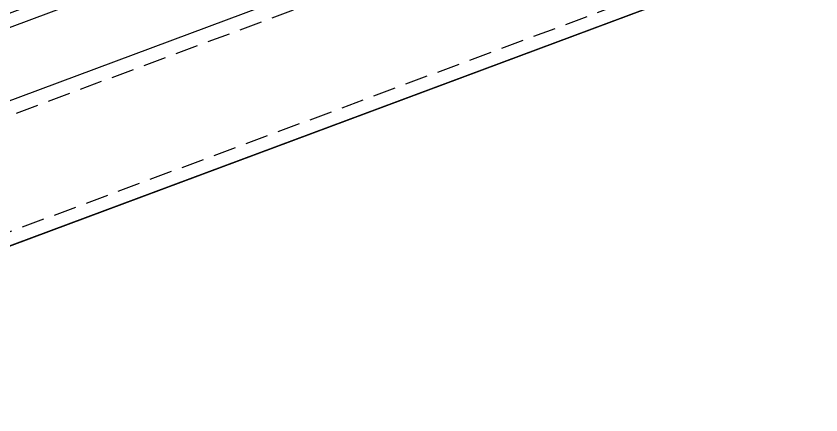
# Model space of a CAD drawing. Extents: x 12199666 to 24617114, y 1197707 to 2548648.
# Drawn here: x 12329632.6 to 12329809.6, y 1267569 to 1267656.7 of the extents above; entities that cross this region are included whole.
import ezdxf

# ---------------------------------------------------------------- set-up
doc = ezdxf.new("R2010")
doc.units = 0
doc.header["$LTSCALE"] = 10
doc.header["$MEASUREMENT"] = 0
doc.linetypes.add('TX-PLAN-T1-F11$0$DASHED', pattern=[0.75, 0.5, -0.25])
doc.layers.add('TX-PLAN-T1-F11$0$_EDO-ALUMINIUM-SECTION', color=90, linetype='Continuous', lineweight=30)
doc.layers.add('TX-PLAN-T1-F11$0$幕墙线', color=114, linetype='Continuous', lineweight=30)
doc.layers.add('TX-PLAN-T1-F11$0$F-Alum', color=4, linetype='Continuous')
doc.layers.add('TX-PLAN-T1-F11$0$F-dashed line', color=8, linetype='TX-PLAN-T1-F11$0$DASHED')

# ---------------------------------------------------------------- blocks, each defined once
blk = doc.blocks.new('TX-PLAN-T1-F11$0$TY001')
at = {"layer": 'TX-PLAN-T1-F11$0$F-Alum', "flags": 128}
for points in [[(53.01061472645961, -31.80457267696329), (390.065040307818, -615.223651404347)], [(27.04169836640358, -46.80740425240947), (364.0961239619646, -630.2264829897904)]]:
    blk.add_lwpolyline(points, dxfattribs=at)
at = {"layer": 'TX-PLAN-T1-F11$0$F-Alum'}
blk.add_lwpolyline([(309.3460307866335, -439.5040731506597), (405.3548687912989, -605.6890643946535), (437.1462707237806, -587.3224317001004), (438.6470144910272, -589.9200927575439), (435.1871296027675, -591.9189461415081), (435.1871296027675, -591.9189461415081), (404.2579426011071, -609.7874283735582), (306.4801450439263, -440.5405095017923, -0.1317235220179792), (306.3460307864007, -440.0402676794038), (306.3460307864007, -376.5853972057666), (335.2009771130979, -359.9152406854846), (336.701702574268, -362.5128979166475), (309.3460307866335, -378.3168895531417), (309.3460307866335, -439.5040731506597)], format="xyb", dxfattribs=at)
at = {"layer": 'TX-PLAN-T1-F11$0$F-dashed line', "flags": 128}
for points in [[(50.2786876456812, -33.38286887168942), (387.3331132275052, -616.8019476004993)], [(29.57848780532368, -45.34184349645511), (366.632913393667, -628.760922236208)]]:
    blk.add_lwpolyline(points, dxfattribs=at)
blk = doc.blocks.new('TX-PLAN-T1-F11$0$A$C21521A5F')
at = {"rotation": 90}
blk.add_blockref('TX-PLAN-T1-F11$0$TY001', (388.7170751225203, 12260.21975712478, 0.0004146164392175001), dxfattribs=at)
blk = doc.blocks.new('TX-PLAN-T1-F11$0$标准层幕墙0118')
at = {"color": 3}
blk.add_blockref('TX-PLAN-T1-F11$0$A$C21521A5F', (32561.28292488377, 9139.780242875713, -0.0004146164392174988), dxfattribs=at)
blk = doc.blocks.new('TX-PLAN-T1-F11')
at = {"layer": 'TX-PLAN-T1-F11$0$幕墙线'}
blk.add_lwpolyline([(12329355.97941197, 1268889.68554773), (12329809.55637091, 1267672.630201836), (12329106.43591221, 1267410.58851202), (12329560.01686937, 1266193.534655922), (12328856.89241254, 1265931.491476064), (12329310.4733697, 1264714.437619966), (12328607.34891296, 1264452.394439864), (12329060.92987003, 1263235.340584011), (12328357.80541329, 1262973.297403908), (12328811.38237223, 1261756.242058014), (12328108.26191362, 1261494.200367953), (12328561.84287069, 1260277.1465121), (12327858.71841386, 1260015.103332242), (12328312.29537289, 1258798.047986103), (12327609.17491428, 1258536.006296042), (12328062.75187322, 1257318.950950148), (12327359.63141452, 1257056.909260331), (12327813.20837355, 1255839.853914192), (12327110.08791494, 1255577.812224131), (12327563.66887201, 1254360.758368278)], dxfattribs=at)
at = {"layer": 'TX-PLAN-T1-F11$0$_EDO-ALUMINIUM-SECTION', "rotation": 350.4236156863823}
blk.add_blockref('TX-PLAN-T1-F11$0$标准层幕墙0118', (12293055.45042718, 1251790.443008234), dxfattribs=at)

msp = doc.modelspace()

# ---------------------------------------------------------------- block references
msp.add_blockref('TX-PLAN-T1-F11', (0, 0))

doc.saveas('drawing.dxf')
